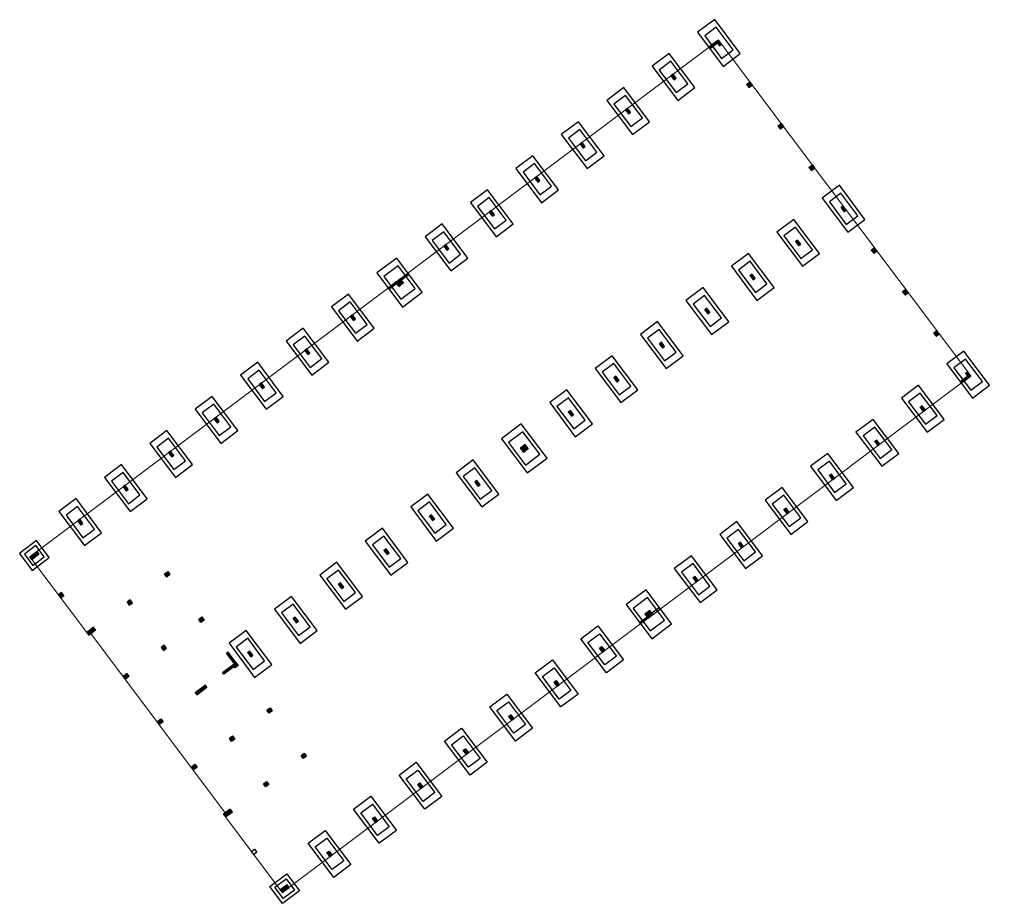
# Model space of a CAD drawing. Header units: metres. Extents: x 7509600 to 7509967, y 4729000 to 4729257.
# Drawn here: x 7509853.6 to 7509967.2, y 4728999.6 to 4729103.2 of the extents above; entities that cross this region are included whole.
import ezdxf

# ---------------------------------------------------------------- set-up
doc = ezdxf.new("R2010")
doc.units = ezdxf.units.M
doc.layers.get('0').update_dxf_attribs({"lineweight": 0})
for name, color, linetype, lineweight in [('Dimensionet', 150, 'Continuous', 15), ('Pllaka 0 kontrapllaka_Pen_No__2', 7, 'Continuous', 18), ('Shtyllat', 1, 'Continuous', 25)]:
    doc.layers.add(name, color=color, linetype=linetype, lineweight=lineweight)
pattern_1 = [(351.9038123, (7508453.007808, 4729696.604366), (0.0044715226, 0.0314335487), []), (81.9038123, (7508453.007808, 4729696.604366), (-0.0314335487, 0.0044715226), [])]
pattern_2 = [(351.90381234891, (0, 0), (0.0001760441967391, 0.0012375412885211), []), (81.90381234891, (0, 0), (-0.00123754128852111, 0.0001760441967391), [])]
pattern_3 = [(351.9038123, (7508453.007808, 4729696.604366), (0.0044715226, 0.0314335487), []), (81.9038123, (7508453.007808, 4729696.604366), (-0.0314335487, 0.0044715226), [])]

msp = doc.modelspace()

# ---------------------------------------------------------------- hatches: boundary and pattern name
h = msp.add_hatch()
h.set_pattern_fill('ANSI37', color=256, scale=0.01, angle=-53.0962)
h.set_pattern_definition([(351.9038123, (7508525.54021, 4729715.427665), (0.0044715226, 0.0314335487), []), (81.9038123, (7508525.54021, 4729715.427665), (-0.0314335487, 0.0044715226), [])])
h.paths.add_polyline_path([(7509871.02, 4729037.97), (7509870.86, 4729037.85), (7509870.59, 4729038.21), (7509870.95, 4729038.48), (7509871.22, 4729038.13)])
h.paths.add_polyline_path([(7509875.01, 4729032.66), (7509874.85, 4729032.54), (7509874.58, 4729032.9), (7509874.94, 4729033.17), (7509875.21, 4729032.81)])
h.paths.add_polyline_path([(7509877.83, 4729028.9), (7509878.74, 4729027.7), (7509878.94, 4729027.85), (7509878.03, 4729029.05)])
h.paths.add_polyline_path([(7509877.38, 4729026.68), (7509878.58, 4729027.58), (7509878.73, 4729027.38), (7509877.53, 4729026.48)])
h.paths.add_polyline_path([(7509879.01, 4729027.34), (7509878.85, 4729027.22), (7509878.58, 4729027.58), (7509878.94, 4729027.85), (7509879.21, 4729027.49)])
h.paths.add_polyline_path([(7509883, 4729022.02), (7509882.84, 4729021.9), (7509882.57, 4729022.26), (7509882.93, 4729022.53), (7509883.2, 4729022.17)])
h.paths.add_polyline_path([(7509886.99, 4729016.7), (7509886.83, 4729016.58), (7509886.56, 4729016.94), (7509886.92, 4729017.21), (7509887.19, 4729016.85)])
h.paths.add_polyline_path([(7509882.59, 4729013.4), (7509882.43, 4729013.28), (7509882.16, 4729013.64), (7509882.52, 4729013.91), (7509882.79, 4729013.55)])
h.paths.add_polyline_path([(7509878.6, 4729018.72), (7509878.44, 4729018.6), (7509878.17, 4729018.96), (7509878.53, 4729019.23), (7509878.8, 4729018.87)])
h.paths.add_polyline_path([(7509874.18, 4729024.28), (7509874.36, 4729024.04), (7509875.54, 4729024.93), (7509875.36, 4729025.17)])
h.paths.add_polyline_path([(7509870.34, 4729029.71), (7509870.18, 4729029.59), (7509870.45, 4729029.23), (7509870.81, 4729029.5), (7509870.54, 4729029.86)])
h.paths.add_polyline_path([(7509866.35, 4729035.03), (7509866.19, 4729034.91), (7509866.46, 4729034.55), (7509866.82, 4729034.82), (7509866.55, 4729035.18)])
h.paths.add_polyline_path([(7509861.47, 4729031.37), (7509861.71, 4729031.05), (7509862.51, 4729031.65), (7509862.27, 4729031.97)])
h.paths.add_polyline_path([(7509866.22, 4729026.05), (7509866.06, 4729025.93), (7509865.79, 4729026.29), (7509866.15, 4729026.56), (7509866.42, 4729026.2)])
h.paths.add_polyline_path([(7509870.21, 4729020.73), (7509870.05, 4729020.61), (7509869.78, 4729020.97), (7509870.14, 4729021.24), (7509870.41, 4729020.88)])
h.paths.add_polyline_path([(7509874.2, 4729015.42), (7509874.04, 4729015.3), (7509873.77, 4729015.66), (7509874.13, 4729015.93), (7509874.4, 4729015.57)])
h.paths.add_polyline_path([(7509877.48, 4729010.06), (7509877.72, 4729009.74), (7509878.52, 4729010.34), (7509878.28, 4729010.66)])
at = {"layer": 'Shtyllat'}
h = msp.add_hatch(dxfattribs=at)
h.set_pattern_fill('ANSI37', color=0, scale=0.01, angle=-53.0962)
h.set_pattern_definition(pattern_1)
h.paths.add_polyline_path([(7509934.43, 4729099.75), (7509935.31, 4729100.41), (7509935.19, 4729100.57), (7509934.31, 4729099.91)])
h.paths.add_polyline_path([(7509963.85, 4729060.57), (7509964.73, 4729061.23), (7509964.61, 4729061.39), (7509963.73, 4729060.73)])
h = msp.add_hatch(dxfattribs=at)
h.set_pattern_fill('ANSI37', color=0, scale=0.01, angle=-53.0962)
h.set_pattern_definition([(351.9038123, (7508527.774588, 4729752.748632), (0.0044715226, 0.0314335487), []), (81.9038123, (7508527.774588, 4729752.748632), (-0.0314335487, 0.0044715226), [])])
h.paths.add_polyline_path([(7509935.19, 4729100.57), (7509935.55, 4729100.09), (7509935.79, 4729100.27), (7509935.43, 4729100.75)])
h.paths.add_polyline_path([(7509964.73, 4729061.23), (7509964.37, 4729061.71), (7509964.61, 4729061.89), (7509964.97, 4729061.41)])
h = msp.add_hatch(dxfattribs=at)
h.set_pattern_fill('ANSI37', color=0, scale=0.01, angle=-53.0962)
h.set_pattern_definition([(351.9038123, (7508522.45695, 4729748.755484), (0.0044715226, 0.0314335487), []), (81.9038123, (7508522.45695, 4729748.755484), (-0.0314335487, 0.0044715226), [])])
h.paths.add_polyline_path([(7509929.87, 4729096.58), (7509930.23, 4729096.1), (7509930.47, 4729096.28), (7509930.11, 4729096.76)])
h.paths.add_polyline_path([(7509959.41, 4729057.24), (7509959.05, 4729057.72), (7509959.29, 4729057.9), (7509959.65, 4729057.42)])
h = msp.add_hatch(dxfattribs=at)
h.set_pattern_fill('ANSI37', color=0, scale=0.01, angle=-53.0962)
h.set_pattern_definition(pattern_2)
h.paths.add_polyline_path([(7509938.92, 4729095.69), (7509938.94, 4729095.7), (7509939.21, 4729095.34), (7509939.03, 4729095.21), (7509938.76, 4729095.57)])
h.paths.add_polyline_path([(7509939.12, 4729095.84), (7509939.39, 4729095.48), (7509939.21, 4729095.34), (7509938.94, 4729095.7)])
h = msp.add_hatch(dxfattribs=at)
h.set_pattern_fill('ANSI37', color=0, scale=0.01, angle=-53.0962)
h.set_pattern_definition([(351.9038123, (7508517.139313, 4729744.762336), (0.0044715226, 0.0314335487), []), (81.9038123, (7508517.139313, 4729744.762336), (-0.0314335487, 0.0044715226), [])])
h.paths.add_polyline_path([(7509924.55, 4729092.59), (7509924.91, 4729092.11), (7509925.15, 4729092.29), (7509924.79, 4729092.77)])
h.paths.add_polyline_path([(7509954.1, 4729053.24), (7509953.73, 4729053.72), (7509953.97, 4729053.9), (7509954.33, 4729053.42)])
h = msp.add_hatch(dxfattribs=at)
h.set_pattern_fill('ANSI37', color=0, scale=0.01, angle=-53.0962)
h.set_pattern_definition(pattern_2)
h.paths.add_polyline_path([(7509942.57, 4729090.83), (7509942.59, 4729090.84), (7509942.86, 4729090.48), (7509942.68, 4729090.35), (7509942.41, 4729090.71)])
h.paths.add_polyline_path([(7509942.77, 4729090.98), (7509943.04, 4729090.62), (7509942.86, 4729090.48), (7509942.59, 4729090.84)])
h = msp.add_hatch(dxfattribs=at)
h.set_pattern_fill('ANSI37', color=0, scale=0.01, angle=-53.0962)
h.set_pattern_definition([(351.9038123, (7508511.821676, 4729740.769187), (0.0044715226, 0.0314335487), []), (81.9038123, (7508511.821676, 4729740.769187), (-0.0314335487, 0.0044715226), [])])
h.paths.add_polyline_path([(7509919.23, 4729088.59), (7509919.59, 4729088.11), (7509919.83, 4729088.29), (7509919.47, 4729088.77)])
h.paths.add_polyline_path([(7509948.78, 4729049.25), (7509948.42, 4729049.73), (7509948.66, 4729049.91), (7509949.02, 4729049.43)])
h = msp.add_hatch(dxfattribs=at)
h.set_pattern_fill('ANSI37', color=0, scale=0.01, angle=-53.0962)
h.set_pattern_definition(pattern_2)
h.paths.add_polyline_path([(7509946.22, 4729085.97), (7509946.24, 4729085.98), (7509946.51, 4729085.62), (7509946.33, 4729085.49), (7509946.06, 4729085.85)])
h.paths.add_polyline_path([(7509946.42, 4729086.12), (7509946.69, 4729085.76), (7509946.51, 4729085.62), (7509946.24, 4729085.98)])
h = msp.add_hatch(dxfattribs=at)
h.set_pattern_fill('ANSI37', color=0, scale=0.01, angle=-53.0962)
h.set_pattern_definition([(351.9038123, (7508506.50404, 4729736.77604), (0.0044715226, 0.0314335487), []), (81.9038123, (7508506.50404, 4729736.77604), (-0.0314335487, 0.0044715226), [])])
h.paths.add_polyline_path([(7509913.92, 4729084.6), (7509914.28, 4729084.12), (7509914.52, 4729084.3), (7509914.16, 4729084.78)])
h.paths.add_polyline_path([(7509943.46, 4729045.26), (7509943.1, 4729045.74), (7509943.34, 4729045.92), (7509943.7, 4729045.44)])
h = msp.add_hatch(dxfattribs=at)
h.set_pattern_fill('ANSI37', color=0, scale=0.01, angle=-53.0962)
h.set_pattern_definition([(351.9038123, (7508501.1864, 4729732.78289), (0.0044715226, 0.0314335487), []), (81.9038123, (7508501.1864, 4729732.78289), (-0.0314335487, 0.0044715226), [])])
h.paths.add_polyline_path([(7509908.6, 4729080.61), (7509908.96, 4729080.13), (7509909.2, 4729080.31), (7509908.84, 4729080.79)])
h.paths.add_polyline_path([(7509938.14, 4729041.26), (7509937.78, 4729041.74), (7509938.02, 4729041.92), (7509938.38, 4729041.44)])
h = msp.add_hatch(dxfattribs=at)
h.set_pattern_fill('ANSI37', color=0, scale=0.01, angle=-53.0962)
h.set_pattern_definition(pattern_1)
h.paths.add_polyline_path([(7509949.78, 4729081.14), (7509950.14, 4729080.66), (7509950.38, 4729080.84), (7509950.02, 4729081.32)])
h = msp.add_hatch(dxfattribs=at)
h.set_pattern_fill('ANSI37', color=0, scale=0.01, angle=-53.0962)
h.set_pattern_definition([(351.9038123, (7508447.690188, 4729692.61123), (0.0044715226, 0.0314335487), []), (81.9038123, (7508447.690188, 4729692.61123), (-0.0314335487, 0.0044715226), [])])
h.paths.add_polyline_path([(7509944.46, 4729077.15), (7509944.82, 4729076.67), (7509945.06, 4729076.85), (7509944.7, 4729077.33)])
h = msp.add_hatch(dxfattribs=at)
h.set_pattern_fill('ANSI37', color=0, scale=0.01, angle=-53.0962)
h.set_pattern_definition([(351.9038123, (7508495.868764, 4729728.789743), (0.0044715226, 0.0314335487), []), (81.9038123, (7508495.868764, 4729728.789743), (-0.0314335487, 0.0044715226), [])])
h.paths.add_polyline_path([(7509903.28, 4729076.61), (7509903.64, 4729076.13), (7509903.88, 4729076.31), (7509903.52, 4729076.79)])
h.paths.add_polyline_path([(7509932.82, 4729037.27), (7509932.46, 4729037.75), (7509932.7, 4729037.93), (7509933.06, 4729037.45)])
h = msp.add_hatch(dxfattribs=at)
h.set_pattern_fill('ANSI37', color=0, scale=0.01, angle=-53.0962)
h.set_pattern_definition(pattern_2)
h.paths.add_polyline_path([(7509953.78, 4729075.89), (7509953.8, 4729075.91), (7509953.53, 4729076.27), (7509953.35, 4729076.13), (7509953.62, 4729075.77)])
h.paths.add_polyline_path([(7509953.98, 4729076.04), (7509953.71, 4729076.4), (7509953.53, 4729076.27), (7509953.8, 4729075.91)])
h = msp.add_hatch(dxfattribs=at)
h.set_pattern_fill('ANSI37', color=0, scale=0.01, angle=-53.0962)
h.set_pattern_definition(pattern_1)
h.paths.add_polyline_path([(7509896.88, 4729071.56), (7509896.76, 4729071.72), (7509897.64, 4729072.38), (7509897.76, 4729072.22)])
h.paths.add_polyline_path([(7509898.32, 4729072.64), (7509898.2, 4729072.8), (7509899.08, 4729073.46), (7509899.2, 4729073.3)])
h = msp.add_hatch(dxfattribs=at)
h.set_pattern_fill('ANSI37', color=0, scale=0.01, angle=-53.0962)
h.set_pattern_definition([(351.9038123, (7508490.23127, 4729724.556405), (0.0044715226, 0.0314335487), []), (81.9038123, (7508490.23127, 4729724.556405), (-0.0314335487, 0.0044715226), [])])
h.paths.add_polyline_path([(7509897.64, 4729072.38), (7509898, 4729071.9), (7509898.24, 4729072.08), (7509897.88, 4729072.56)])
h.paths.add_polyline_path([(7509927.19, 4729033.04), (7509926.83, 4729033.52), (7509927.07, 4729033.7), (7509927.43, 4729033.22)])
h = msp.add_hatch(dxfattribs=at)
h.set_pattern_fill('ANSI37', color=0, scale=0.01, angle=-53.0962)
h.set_pattern_definition([(351.9038123, (7508490.551127, 4729724.796594), (0.0044715226, 0.0314335487), []), (81.9038123, (7508490.551127, 4729724.796594), (-0.0314335487, 0.0044715226), [])])
h.paths.add_polyline_path([(7509897.96, 4729072.62), (7509898.32, 4729072.14), (7509898.56, 4729072.32), (7509898.2, 4729072.8)])
h.paths.add_polyline_path([(7509927.51, 4729033.28), (7509927.15, 4729033.76), (7509927.39, 4729033.94), (7509927.75, 4729033.46)])
h = msp.add_hatch(dxfattribs=at)
h.set_pattern_fill('ANSI37', color=0, scale=0.01, angle=-53.0962)
h.set_pattern_definition([(351.9038123, (7508442.37255, 4729688.618083), (0.0044715226, 0.0314335487), []), (81.9038123, (7508442.37255, 4729688.618083), (-0.0314335487, 0.0044715226), [])])
h.paths.add_polyline_path([(7509939.14, 4729073.16), (7509939.5, 4729072.68), (7509939.74, 4729072.86), (7509939.38, 4729073.34)])
h = msp.add_hatch(dxfattribs=at)
h.set_pattern_fill('ANSI37', color=0, scale=0.01, angle=-53.0962)
h.set_pattern_definition(pattern_2)
h.paths.add_polyline_path([(7509957.43, 4729071.04), (7509957.45, 4729071.05), (7509957.18, 4729071.41), (7509957, 4729071.28), (7509957.27, 4729070.92)])
h.paths.add_polyline_path([(7509957.63, 4729071.19), (7509957.36, 4729071.55), (7509957.18, 4729071.41), (7509957.45, 4729071.05)])
h = msp.add_hatch(dxfattribs=at)
h.set_pattern_fill('ANSI37', color=0, scale=0.01, angle=-53.0962)
h.set_pattern_definition([(351.9038123, (7508437.054913, 4729684.624934), (0.0044715226, 0.0314335487), []), (81.9038123, (7508437.054913, 4729684.624934), (-0.0314335487, 0.0044715226), [])])
h.paths.add_polyline_path([(7509933.83, 4729069.16), (7509934.19, 4729068.68), (7509934.43, 4729068.86), (7509934.07, 4729069.34)])
h = msp.add_hatch(dxfattribs=at)
h.set_pattern_fill('ANSI37', color=0, scale=0.01, angle=-53.0962)
h.set_pattern_definition([(351.9038123, (7508484.913632, 4729720.563256), (0.0044715226, 0.0314335487), []), (81.9038123, (7508484.913632, 4729720.563256), (-0.0314335487, 0.0044715226), [])])
h.paths.add_polyline_path([(7509892.33, 4729068.39), (7509892.69, 4729067.91), (7509892.93, 4729068.09), (7509892.57, 4729068.57)])
h.paths.add_polyline_path([(7509921.87, 4729029.05), (7509921.51, 4729029.52), (7509921.75, 4729029.71), (7509922.11, 4729029.23)])
h = msp.add_hatch(dxfattribs=at)
h.set_pattern_fill('ANSI37', color=0, scale=0.01, angle=-53.0962)
h.set_pattern_definition([(351.90381234891, (0, 0), (0.0001760441967391, 0.00123754128852111), []), (81.90381234891, (0, 0), (-0.00123754128852111, 0.0001760441967391), [])])
h.paths.add_polyline_path([(7509960.65, 4729066.42), (7509960.92, 4729066.06), (7509961.28, 4729066.33), (7509961.01, 4729066.69)])
h = msp.add_hatch(dxfattribs=at)
h.set_pattern_fill('ANSI37', color=0, scale=0.01, angle=-53.0962)
h.set_pattern_definition([(351.9038123, (7508479.595994, 4729716.570108), (0.0044715226, 0.0314335487), []), (81.9038123, (7508479.595994, 4729716.570108), (-0.0314335487, 0.0044715226), [])])
h.paths.add_polyline_path([(7509887.01, 4729064.39), (7509887.37, 4729063.91), (7509887.61, 4729064.09), (7509887.25, 4729064.57)])
h.paths.add_polyline_path([(7509916.55, 4729025.05), (7509916.19, 4729025.53), (7509916.43, 4729025.71), (7509916.79, 4729025.23)])
h = msp.add_hatch(dxfattribs=at)
h.set_pattern_fill('ANSI37', color=0, scale=0.01, angle=-53.0962)
h.set_pattern_definition([(351.9038123, (7508431.737276, 4729680.631786), (0.0044715226, 0.0314335487), []), (81.9038123, (7508431.737276, 4729680.631786), (-0.0314335487, 0.0044715226), [])])
h.paths.add_polyline_path([(7509928.51, 4729065.17), (7509928.87, 4729064.69), (7509929.11, 4729064.87), (7509928.75, 4729065.35)])
h = msp.add_hatch(dxfattribs=at)
h.set_pattern_fill('ANSI37', color=0, scale=0.01, angle=-53.0962)
h.set_pattern_definition([(351.9038123, (7508426.41964, 4729676.638638), (0.0044715226, 0.0314335487), []), (81.9038123, (7508426.41964, 4729676.638638), (-0.0314335487, 0.0044715226), [])])
h.paths.add_polyline_path([(7509923.19, 4729061.18), (7509923.55, 4729060.7), (7509923.79, 4729060.88), (7509923.43, 4729061.36)])
h = msp.add_hatch(dxfattribs=at)
h.set_pattern_fill('ANSI37', color=0, scale=0.01, angle=-53.0962)
h.set_pattern_definition([(351.9038123, (7508474.278357, 4729712.57696), (0.0044715226, 0.0314335487), []), (81.9038123, (7508474.278357, 4729712.57696), (-0.0314335487, 0.0044715226), [])])
h.paths.add_polyline_path([(7509881.69, 4729060.4), (7509882.05, 4729059.92), (7509882.29, 4729060.1), (7509881.93, 4729060.58)])
h.paths.add_polyline_path([(7509911.23, 4729021.06), (7509910.87, 4729021.54), (7509911.11, 4729021.72), (7509911.47, 4729021.24)])
h = msp.add_hatch(dxfattribs=at)
h.set_pattern_fill('ANSI37', color=0, scale=0.01, angle=-53.0962)
h.set_pattern_definition([(351.9038123, (7508421.102, 4729672.64549), (0.0044715226, 0.0314335487), []), (81.9038123, (7508421.102, 4729672.64549), (-0.0314335487, 0.0044715226), [])])
h.paths.add_polyline_path([(7509917.87, 4729057.18), (7509918.23, 4729056.7), (7509918.47, 4729056.88), (7509918.11, 4729057.36)])
h = msp.add_hatch(dxfattribs=at)
h.set_pattern_fill('ANSI37', color=0, scale=0.01, angle=-53.0962)
h.set_pattern_definition([(351.9038123, (7508468.96072, 4729708.58381), (0.0044715226, 0.0314335487), []), (81.9038123, (7508468.96072, 4729708.58381), (-0.0314335487, 0.0044715226), [])])
h.paths.add_polyline_path([(7509876.37, 4729056.41), (7509876.73, 4729055.93), (7509876.97, 4729056.11), (7509876.61, 4729056.59)])
h.paths.add_polyline_path([(7509905.92, 4729017.07), (7509905.56, 4729017.55), (7509905.8, 4729017.73), (7509906.16, 4729017.25)])
h = msp.add_hatch(dxfattribs=at)
h.set_pattern_fill('ANSI37', color=0, scale=0.01, angle=-53.0962)
h.set_pattern_definition([(351.9038123, (7508415.784364, 4729668.65234), (0.0044715226, 0.0314335487), []), (81.9038123, (7508415.784364, 4729668.65234), (-0.0314335487, 0.0044715226), [])])
h.paths.add_polyline_path([(7509912.56, 4729053.19), (7509912.92, 4729052.71), (7509913.16, 4729052.89), (7509912.79, 4729053.37)])
h = msp.add_hatch(dxfattribs=at)
h.set_pattern_fill('ANSI37', color=0, scale=0.01, angle=-53.0962)
h.set_pattern_definition([(351.9038123, (7508463.643082, 4729704.590663), (0.0044715226, 0.0314335487), []), (81.9038123, (7508463.643082, 4729704.590663), (-0.0314335487, 0.0044715226), [])])
h.paths.add_polyline_path([(7509871.06, 4729052.42), (7509871.42, 4729051.94), (7509871.66, 4729052.12), (7509871.3, 4729052.6)])
h.paths.add_polyline_path([(7509900.6, 4729013.07), (7509900.24, 4729013.55), (7509900.48, 4729013.73), (7509900.84, 4729013.25)])
h = msp.add_hatch(dxfattribs=at)
h.set_pattern_fill('ANSI37', color=0, scale=0.01, angle=-53.0962)
h.set_pattern_definition([(351.9038123, (7508415.464506, 4729668.412152), (0.0044715226, 0.0314335487), []), (81.9038123, (7508415.464506, 4729668.412152), (-0.0314335487, 0.0044715226), [])])
h.paths.add_polyline_path([(7509912.24, 4729052.95), (7509912.6, 4729052.47), (7509912.84, 4729052.65), (7509912.48, 4729053.13)])
h = msp.add_hatch(dxfattribs=at)
h.set_pattern_fill('ANSI37', color=0, scale=0.01, angle=-53.0962)
h.set_pattern_definition([(351.9038123, (7508410.14687, 4729664.419003), (0.0044715226, 0.0314335487), []), (81.9038123, (7508410.14687, 4729664.419003), (-0.0314335487, 0.0044715226), [])])
h.paths.add_polyline_path([(7509906.92, 4729048.96), (7509907.28, 4729048.48), (7509907.52, 4729048.66), (7509907.16, 4729049.14)])
h = msp.add_hatch(dxfattribs=at)
h.set_pattern_fill('ANSI37', color=0, scale=0.01, angle=-53.0962)
h.set_pattern_definition([(351.9038123, (7508458.325445, 4729700.597515), (0.0044715226, 0.0314335487), []), (81.9038123, (7508458.325445, 4729700.597515), (-0.0314335487, 0.0044715226), [])])
h.paths.add_polyline_path([(7509865.74, 4729048.42), (7509866.1, 4729047.94), (7509866.34, 4729048.12), (7509865.98, 4729048.6)])
h.paths.add_polyline_path([(7509895.28, 4729009.08), (7509894.92, 4729009.56), (7509895.16, 4729009.74), (7509895.52, 4729009.26)])
h = msp.add_hatch(dxfattribs=at)
h.set_pattern_fill('ANSI37', color=0, scale=0.01, angle=-53.0962)
h.set_pattern_definition(pattern_3)
h.paths.add_polyline_path([(7509860.42, 4729044.43), (7509860.78, 4729043.95), (7509861.02, 4729044.13), (7509860.66, 4729044.61)])
h = msp.add_hatch(dxfattribs=at)
h.set_pattern_fill('ANSI37', color=0, scale=0.01, angle=-53.0962)
h.set_pattern_definition([(351.9038123, (7508453.007808, 4729696.604366), (0.0044715226, 0.0314335487), []), (81.9038123, (7508453.007808, 4729696.604366), (-0.0314335487, 0.0044715226), [])])
h.paths.add_polyline_path([(7509860.42, 4729044.43), (7509860.78, 4729043.95), (7509861.02, 4729044.13), (7509860.66, 4729044.61)])
h.paths.add_polyline_path([(7509889.96, 4729005.09), (7509889.6, 4729005.57), (7509889.84, 4729005.75), (7509890.2, 4729005.27)])
h = msp.add_hatch(dxfattribs=at)
h.set_pattern_fill('ANSI37', color=0, scale=0.01, angle=-53.0962)
h.set_pattern_definition([(351.9038123, (7508404.82923, 4729660.425855), (0.0044715226, 0.0314335487), []), (81.9038123, (7508404.82923, 4729660.425855), (-0.0314335487, 0.0044715226), [])])
h.paths.add_polyline_path([(7509901.6, 4729044.96), (7509901.96, 4729044.48), (7509902.2, 4729044.66), (7509901.84, 4729045.14)])
h = msp.add_hatch(dxfattribs=at)
h.set_pattern_fill('ANSI37', color=0, scale=0.01, angle=-53.0962)
h.set_pattern_definition(pattern_3)
h.paths.add_polyline_path([(7509855.62, 4729040.83), (7509855.86, 4729040.51), (7509855.06, 4729039.91), (7509854.82, 4729040.23)])
h = msp.add_hatch(dxfattribs=at)
h.set_pattern_fill('ANSI37', color=0, scale=0.01, angle=-53.0962)
h.set_pattern_definition([(351.9038123, (7508399.511594, 4729656.432707), (0.0044715226, 0.0314335487), []), (81.9038123, (7508399.511594, 4729656.432707), (-0.0314335487, 0.0044715226), [])])
h.paths.add_polyline_path([(7509896.28, 4729040.97), (7509896.64, 4729040.49), (7509896.88, 4729040.67), (7509896.52, 4729041.15)])
h = msp.add_hatch(dxfattribs=at)
h.set_pattern_fill('ANSI37', color=0, scale=0.01, angle=-53.0962)
h.set_pattern_definition([(351.9038123, (7508394.193957, 4729652.439558), (0.0044715226, 0.0314335487), []), (81.9038123, (7508394.193957, 4729652.439558), (-0.0314335487, 0.0044715226), [])])
h.paths.add_polyline_path([(7509890.96, 4729036.98), (7509891.32, 4729036.5), (7509891.56, 4729036.68), (7509891.2, 4729037.16)])
h = msp.add_hatch(dxfattribs=at)
h.set_pattern_fill('ANSI37', color=0, scale=0.01, angle=-53.0962)
h.set_pattern_definition([(351.903812348556, (0, 0), (0.00017604419674674, 0.00123754128852002), []), (81.903812348556, (0, 0), (-0.00123754128852002, 0.00017604419674674), [])])
h.paths.add_polyline_path([(7509858.17, 4729035.77), (7509858.44, 4729035.41), (7509858.8, 4729035.68), (7509858.53, 4729036.04)])
h = msp.add_hatch(dxfattribs=at)
h.set_pattern_fill('ANSI37', color=0, scale=0.01, angle=-53.0962)
h.set_pattern_definition([(351.9038123, (7508388.87632, 4729648.44641), (0.0044715226, 0.0314335487), []), (81.9038123, (7508388.87632, 4729648.44641), (-0.0314335487, 0.0044715226), [])])
h.paths.add_polyline_path([(7509885.65, 4729032.98), (7509886.01, 4729032.5), (7509886.25, 4729032.68), (7509885.89, 4729033.16)])
h = msp.add_hatch(dxfattribs=at)
h.set_pattern_fill('ANSI37', color=0, scale=0.01, angle=-53.0962)
h.set_pattern_definition([(351.9038123, (7508383.558682, 4729644.453262), (0.0044715226, 0.0314335487), []), (81.9038123, (7508383.558682, 4729644.453262), (-0.0314335487, 0.0044715226), [])])
h.paths.add_polyline_path([(7509880.33, 4729028.99), (7509880.69, 4729028.51), (7509880.93, 4729028.69), (7509880.57, 4729029.17)])
h = msp.add_hatch(dxfattribs=at)
h.set_pattern_fill('ANSI37', color=0, scale=0.01, angle=-53.0962)
h.set_pattern_definition([(351.9038123, (7508482.31091, 4729657.581705), (0.0044715226, 0.0314335487), []), (81.9038123, (7508482.31091, 4729657.581705), (-0.0314335487, 0.0044715226), [])])
h.paths.add_polyline_path([(7509884.93, 4729001.8), (7509885.17, 4729001.48), (7509884.37, 4729000.88), (7509884.13, 4729001.2)])

# ---------------------------------------------------------------- linework, layer by layer
at = {"layer": 'Dimensionet', "color": 1}
msp.add_lwpolyline([(7509884.37, 4729000.88), (7509927.43, 4729033.22), (7509927.51, 4729033.28), (7509964.97, 4729061.41), (7509935.43, 4729100.75), (7509897.96, 4729072.62), (7509897.88, 4729072.56), (7509854.82, 4729040.23), (7509861.71, 4729031.05), (7509861.94, 4729031.22), (7509877.7, 4729010.23), (7509877.48, 4729010.06), (7509884.37, 4729000.88)], dxfattribs=at)
at = {"layer": 'Pllaka 0 kontrapllaka_Pen_No__2', "lineweight": 25}
for points in [[(7509935.99, 4729097.67), (7509937.99, 4729099.17), (7509934.99, 4729103.17), (7509932.99, 4729101.67)], [(7509935.8, 4729098.59), (7509937.16, 4729099.61), (7509935.18, 4729102.25), (7509933.82, 4729101.23)], [(7509930.67, 4729093.68), (7509932.67, 4729095.18), (7509929.67, 4729099.18), (7509927.67, 4729097.68)], [(7509930.48, 4729094.6), (7509931.84, 4729095.62), (7509929.86, 4729098.26), (7509928.5, 4729097.24)], [(7509925.35, 4729089.69), (7509927.35, 4729091.19), (7509924.35, 4729095.19), (7509922.35, 4729093.69)], [(7509925.16, 4729090.61), (7509926.52, 4729091.63), (7509924.54, 4729094.27), (7509923.18, 4729093.25)], [(7509920.04, 4729085.69), (7509922.03, 4729087.2), (7509919.03, 4729091.19), (7509917.03, 4729089.69)], [(7509919.85, 4729086.61), (7509921.2, 4729087.63), (7509919.22, 4729090.27), (7509917.86, 4729089.25)], [(7509914.72, 4729081.7), (7509916.72, 4729083.2), (7509913.71, 4729087.2), (7509911.72, 4729085.7)], [(7509914.53, 4729082.62), (7509915.89, 4729083.64), (7509913.91, 4729086.28), (7509912.55, 4729085.26)], [(7509909.4, 4729077.71), (7509911.4, 4729079.21), (7509908.4, 4729083.21), (7509906.4, 4729081.71)], [(7509950.58, 4729078.24), (7509952.58, 4729079.74), (7509949.58, 4729083.74), (7509947.58, 4729082.24)], [(7509950.39, 4729079.16), (7509951.75, 4729080.18), (7509949.77, 4729082.82), (7509948.41, 4729081.8)], [(7509909.21, 4729078.63), (7509910.57, 4729079.65), (7509908.59, 4729082.29), (7509907.23, 4729081.27)], [(7509945.26, 4729074.25), (7509947.26, 4729075.75), (7509944.26, 4729079.75), (7509942.26, 4729078.25)], [(7509904.08, 4729073.71), (7509906.08, 4729075.22), (7509903.08, 4729079.21), (7509901.08, 4729077.71)], [(7509903.89, 4729074.63), (7509905.25, 4729075.66), (7509903.27, 4729078.29), (7509901.91, 4729077.27)], [(7509945.07, 4729075.17), (7509946.43, 4729076.19), (7509944.45, 4729078.83), (7509943.09, 4729077.81)], [(7509898.45, 4729069.48), (7509900.76, 4729071.22), (7509897.76, 4729075.22), (7509895.44, 4729073.48)], [(7509939.94, 4729070.26), (7509941.94, 4729071.76), (7509938.94, 4729075.76), (7509936.94, 4729074.25)], [(7509939.75, 4729071.18), (7509941.11, 4729072.2), (7509939.13, 4729074.84), (7509937.77, 4729073.81)], [(7509898.25, 4729070.4), (7509899.93, 4729071.66), (7509897.95, 4729074.3), (7509896.27, 4729073.04)], [(7509934.63, 4729066.26), (7509936.63, 4729067.76), (7509933.62, 4729071.76), (7509931.62, 4729070.26)], [(7509893.13, 4729065.49), (7509895.13, 4729066.99), (7509892.12, 4729070.99), (7509890.13, 4729069.49)], [(7509934.44, 4729067.18), (7509935.8, 4729068.2), (7509933.81, 4729070.84), (7509932.46, 4729069.82)], [(7509892.94, 4729066.41), (7509894.3, 4729067.43), (7509892.32, 4729070.07), (7509890.96, 4729069.05)], [(7509887.81, 4729061.49), (7509889.81, 4729063), (7509886.81, 4729066.99), (7509884.81, 4729065.49)], [(7509929.31, 4729062.27), (7509931.31, 4729063.77), (7509928.31, 4729067.77), (7509926.31, 4729066.27)], [(7509929.12, 4729063.19), (7509930.48, 4729064.21), (7509928.5, 4729066.85), (7509927.14, 4729065.83)], [(7509887.62, 4729062.41), (7509888.98, 4729063.44), (7509887, 4729066.07), (7509885.64, 4729065.05)], [(7509923.99, 4729058.28), (7509925.99, 4729059.78), (7509922.99, 4729063.78), (7509920.99, 4729062.27)], [(7509965.17, 4729058.81), (7509967.17, 4729060.31), (7509964.17, 4729064.31), (7509962.17, 4729062.81)], [(7509882.49, 4729057.5), (7509884.49, 4729059), (7509881.49, 4729063), (7509879.49, 4729061.5)], [(7509923.8, 4729059.2), (7509925.16, 4729060.22), (7509923.18, 4729062.86), (7509921.82, 4729061.84)], [(7509964.98, 4729059.73), (7509966.34, 4729060.75), (7509964.36, 4729063.39), (7509963, 4729062.37)], [(7509882.3, 4729058.42), (7509883.66, 4729059.44), (7509881.68, 4729062.08), (7509880.32, 4729061.06)], [(7509959.85, 4729054.82), (7509961.85, 4729056.32), (7509958.85, 4729060.32), (7509956.85, 4729058.82)], [(7509877.17, 4729053.51), (7509879.17, 4729055.01), (7509876.17, 4729059.01), (7509874.17, 4729057.51)], [(7509918.67, 4729054.28), (7509920.67, 4729055.78), (7509917.67, 4729059.78), (7509915.67, 4729058.28)], [(7509959.66, 4729055.74), (7509961.02, 4729056.76), (7509959.04, 4729059.4), (7509957.68, 4729058.38)], [(7509876.98, 4729054.43), (7509878.34, 4729055.45), (7509876.36, 4729058.09), (7509875, 4729057.07)], [(7509918.48, 4729055.2), (7509919.84, 4729056.22), (7509917.86, 4729058.86), (7509916.5, 4729057.84)], [(7509913.04, 4729050.05), (7509915.36, 4729051.79), (7509912.35, 4729055.79), (7509910.03, 4729054.05)], [(7509954.54, 4729050.82), (7509956.54, 4729052.33), (7509953.53, 4729056.32), (7509951.53, 4729054.82)], [(7509871.86, 4729049.52), (7509873.86, 4729051.02), (7509870.85, 4729055.01), (7509868.85, 4729053.51)], [(7509912.85, 4729050.97), (7509914.53, 4729052.23), (7509912.54, 4729054.87), (7509910.86, 4729053.61)], [(7509954.35, 4729051.74), (7509955.71, 4729052.77), (7509953.72, 4729055.4), (7509952.36, 4729054.38)], [(7509871.67, 4729050.44), (7509873.03, 4729051.46), (7509871.04, 4729054.1), (7509869.69, 4729053.07)], [(7509949.22, 4729046.83), (7509951.22, 4729048.33), (7509948.22, 4729052.33), (7509946.22, 4729050.83)], [(7509866.54, 4729045.52), (7509868.54, 4729047.02), (7509865.54, 4729051.02), (7509863.54, 4729049.52)], [(7509907.72, 4729046.06), (7509909.72, 4729047.56), (7509906.72, 4729051.56), (7509904.72, 4729050.05)], [(7509949.03, 4729047.75), (7509950.39, 4729048.77), (7509948.41, 4729051.41), (7509947.05, 4729050.39)], [(7509866.35, 4729046.44), (7509867.71, 4729047.46), (7509865.73, 4729050.1), (7509864.37, 4729049.08)], [(7509907.53, 4729046.98), (7509908.89, 4729048), (7509906.91, 4729050.64), (7509905.55, 4729049.62)], [(7509902.4, 4729042.06), (7509904.4, 4729043.56), (7509901.4, 4729047.56), (7509899.4, 4729046.06)], [(7509943.9, 4729042.84), (7509945.9, 4729044.34), (7509942.9, 4729048.34), (7509940.9, 4729046.84)], [(7509861.22, 4729041.53), (7509863.22, 4729043.03), (7509860.22, 4729047.03), (7509858.22, 4729045.53)], [(7509902.21, 4729042.98), (7509903.57, 4729044), (7509901.59, 4729046.64), (7509900.23, 4729045.62)], [(7509943.71, 4729043.76), (7509945.07, 4729044.78), (7509943.09, 4729047.42), (7509941.73, 4729046.4)], [(7509861.03, 4729042.45), (7509862.39, 4729043.47), (7509860.41, 4729046.11), (7509859.05, 4729045.09)], [(7509938.58, 4729038.84), (7509940.58, 4729040.35), (7509937.58, 4729044.34), (7509935.58, 4729042.84)], [(7509897.08, 4729038.07), (7509899.08, 4729039.57), (7509896.08, 4729043.57), (7509894.08, 4729042.07)], [(7509938.39, 4729039.76), (7509939.75, 4729040.79), (7509937.77, 4729043.42), (7509936.41, 4729042.4)], [(7509853.59, 4729040.61), (7509855.09, 4729038.62), (7509857.09, 4729040.12), (7509855.59, 4729042.12)], [(7509896.89, 4729038.99), (7509898.25, 4729040.01), (7509896.27, 4729042.65), (7509894.91, 4729041.63)], [(7509854.18, 4729040.53), (7509855.18, 4729039.2), (7509856.5, 4729040.2), (7509855.51, 4729041.53)], [(7509933.27, 4729034.85), (7509935.27, 4729036.35), (7509932.26, 4729040.35), (7509930.26, 4729038.85)], [(7509891.77, 4729034.08), (7509893.77, 4729035.58), (7509890.76, 4729039.58), (7509888.76, 4729038.08)], [(7509891.58, 4729035), (7509892.94, 4729036.02), (7509890.95, 4729038.66), (7509889.59, 4729037.64)], [(7509933.08, 4729035.77), (7509934.43, 4729036.79), (7509932.45, 4729039.43), (7509931.09, 4729038.41)], [(7509927.63, 4729030.62), (7509929.95, 4729032.36), (7509926.95, 4729036.36), (7509924.63, 4729034.62)], [(7509886.45, 4729030.08), (7509888.45, 4729031.59), (7509885.45, 4729035.58), (7509883.45, 4729034.08)], [(7509927.44, 4729031.54), (7509929.12, 4729032.8), (7509927.14, 4729035.44), (7509925.46, 4729034.18)], [(7509886.26, 4729031), (7509887.62, 4729032.02), (7509885.64, 4729034.66), (7509884.28, 4729033.64)], [(7509919.31, 4729030.62), (7509921.31, 4729032.12), (7509924.31, 4729028.13), (7509922.31, 4729026.63)], [(7509881.13, 4729026.09), (7509883.13, 4729027.59), (7509880.13, 4729031.59), (7509878.13, 4729030.09)], [(7509880.94, 4729027.01), (7509882.3, 4729028.03), (7509880.32, 4729030.67), (7509878.96, 4729029.65)], [(7509920.14, 4729030.18), (7509921.5, 4729031.2), (7509923.48, 4729028.57), (7509922.12, 4729027.55)], [(7509913.99, 4729026.63), (7509915.99, 4729028.13), (7509918.99, 4729024.13), (7509916.99, 4729022.63)], [(7509914.82, 4729026.19), (7509916.18, 4729027.21), (7509918.16, 4729024.57), (7509916.8, 4729023.55)], [(7509908.67, 4729022.64), (7509910.67, 4729024.14), (7509913.67, 4729020.14), (7509911.68, 4729018.64)], [(7509909.5, 4729022.2), (7509910.86, 4729023.22), (7509912.84, 4729020.58), (7509911.48, 4729019.56)], [(7509903.36, 4729018.64), (7509905.35, 4729020.15), (7509908.36, 4729016.15), (7509906.36, 4729014.65)], [(7509904.19, 4729018.2), (7509905.55, 4729019.23), (7509907.53, 4729016.59), (7509906.17, 4729015.57)], [(7509898.04, 4729014.65), (7509900.04, 4729016.15), (7509903.04, 4729012.15), (7509901.04, 4729010.65)], [(7509898.87, 4729014.21), (7509900.23, 4729015.23), (7509902.21, 4729012.59), (7509900.85, 4729011.57)], [(7509892.72, 4729010.66), (7509894.72, 4729012.16), (7509897.72, 4729008.16), (7509895.72, 4729006.66)], [(7509893.55, 4729010.22), (7509894.91, 4729011.24), (7509896.89, 4729008.6), (7509895.53, 4729007.58)], [(7509887.4, 4729006.66), (7509889.4, 4729008.17), (7509892.4, 4729004.17), (7509890.4, 4729002.67)], [(7509888.23, 4729006.23), (7509889.59, 4729007.25), (7509891.57, 4729004.61), (7509890.21, 4729003.59)], [(7509884.4, 4728999.59), (7509882.9, 4729001.59), (7509884.89, 4729003.09), (7509886.4, 4729001.09)], [(7509884.48, 4729000.18), (7509883.48, 4729001.51), (7509884.81, 4729002.51), (7509885.81, 4729001.18)]]:
    msp.add_lwpolyline(points, close=True, dxfattribs=at)
at = {"layer": 'Shtyllat', "lineweight": -2}
for points in [[(7509934.43, 4729099.75), (7509935.31, 4729100.41), (7509935.19, 4729100.57), (7509934.31, 4729099.91), (7509934.43, 4729099.75)], [(7509927.75, 4729033.46), (7509928.63, 4729034.12), (7509928.51, 4729034.28), (7509927.63, 4729033.62)], [(7509927.19, 4729033.04), (7509926.31, 4729032.38), (7509926.19, 4729032.54), (7509927.07, 4729033.2)]]:
    msp.add_lwpolyline(points, dxfattribs=at)
for points in [[(7509935.19, 4729100.57), (7509935.55, 4729100.09), (7509935.79, 4729100.27), (7509935.43, 4729100.75)], [(7509929.87, 4729096.58), (7509930.23, 4729096.1), (7509930.47, 4729096.28), (7509930.11, 4729096.76)], [(7509939.03, 4729095.21), (7509938.76, 4729095.57), (7509939.12, 4729095.84), (7509939.39, 4729095.48)], [(7509924.55, 4729092.59), (7509924.91, 4729092.11), (7509925.15, 4729092.29), (7509924.79, 4729092.77)], [(7509942.68, 4729090.35), (7509942.41, 4729090.71), (7509942.77, 4729090.98), (7509943.04, 4729090.62)], [(7509919.23, 4729088.59), (7509919.59, 4729088.11), (7509919.83, 4729088.29), (7509919.47, 4729088.77)], [(7509946.33, 4729085.49), (7509946.06, 4729085.85), (7509946.42, 4729086.12), (7509946.69, 4729085.76)], [(7509913.92, 4729084.6), (7509914.28, 4729084.12), (7509914.52, 4729084.3), (7509914.16, 4729084.78)], [(7509908.6, 4729080.61), (7509908.96, 4729080.13), (7509909.2, 4729080.31), (7509908.84, 4729080.79)], [(7509949.78, 4729081.14), (7509950.14, 4729080.66), (7509950.38, 4729080.84), (7509950.02, 4729081.32)], [(7509944.46, 4729077.15), (7509944.82, 4729076.67), (7509945.06, 4729076.85), (7509944.7, 4729077.33)], [(7509903.28, 4729076.61), (7509903.64, 4729076.13), (7509903.88, 4729076.31), (7509903.52, 4729076.79)], [(7509953.35, 4729076.13), (7509953.62, 4729075.77), (7509953.98, 4729076.04), (7509953.71, 4729076.4)], [(7509897.64, 4729072.38), (7509898, 4729071.9), (7509898.24, 4729072.08), (7509897.88, 4729072.56)], [(7509897.96, 4729072.62), (7509898.32, 4729072.14), (7509898.56, 4729072.32), (7509898.2, 4729072.8)], [(7509898.32, 4729072.64), (7509898.2, 4729072.8), (7509899.08, 4729073.46), (7509899.2, 4729073.3)], [(7509939.14, 4729073.16), (7509939.5, 4729072.68), (7509939.74, 4729072.86), (7509939.38, 4729073.34)], [(7509896.88, 4729071.56), (7509896.76, 4729071.72), (7509897.64, 4729072.38), (7509897.76, 4729072.22)], [(7509957, 4729071.28), (7509957.27, 4729070.92), (7509957.63, 4729071.19), (7509957.36, 4729071.55)], [(7509933.83, 4729069.16), (7509934.19, 4729068.68), (7509934.43, 4729068.86), (7509934.07, 4729069.34)], [(7509892.33, 4729068.39), (7509892.69, 4729067.91), (7509892.93, 4729068.09), (7509892.57, 4729068.57)], [(7509960.65, 4729066.42), (7509960.92, 4729066.06), (7509961.28, 4729066.33), (7509961.01, 4729066.69)], [(7509887.01, 4729064.39), (7509887.37, 4729063.91), (7509887.61, 4729064.09), (7509887.25, 4729064.57)], [(7509928.51, 4729065.17), (7509928.87, 4729064.69), (7509929.11, 4729064.87), (7509928.75, 4729065.35)], [(7509923.19, 4729061.18), (7509923.55, 4729060.7), (7509923.79, 4729060.88), (7509923.43, 4729061.36)], [(7509963.85, 4729060.57), (7509964.73, 4729061.23), (7509964.61, 4729061.39), (7509963.73, 4729060.73)], [(7509964.37, 4729061.71), (7509964.73, 4729061.23), (7509964.97, 4729061.41), (7509964.61, 4729061.89)], [(7509881.69, 4729060.4), (7509882.05, 4729059.92), (7509882.29, 4729060.1), (7509881.93, 4729060.58)], [(7509959.05, 4729057.72), (7509959.41, 4729057.24), (7509959.65, 4729057.42), (7509959.29, 4729057.9)], [(7509917.87, 4729057.18), (7509918.23, 4729056.7), (7509918.47, 4729056.88), (7509918.11, 4729057.36)], [(7509876.37, 4729056.41), (7509876.73, 4729055.93), (7509876.97, 4729056.11), (7509876.61, 4729056.59)], [(7509912.56, 4729053.19), (7509912.92, 4729052.71), (7509913.16, 4729052.89), (7509912.79, 4729053.37)], [(7509953.73, 4729053.72), (7509954.1, 4729053.24), (7509954.33, 4729053.42), (7509953.97, 4729053.9)], [(7509871.06, 4729052.42), (7509871.42, 4729051.94), (7509871.66, 4729052.12), (7509871.3, 4729052.6)], [(7509912.24, 4729052.95), (7509912.6, 4729052.47), (7509912.84, 4729052.65), (7509912.48, 4729053.13)], [(7509948.42, 4729049.73), (7509948.78, 4729049.25), (7509949.02, 4729049.43), (7509948.66, 4729049.91)], [(7509906.92, 4729048.96), (7509907.28, 4729048.48), (7509907.52, 4729048.66), (7509907.16, 4729049.14)], [(7509865.74, 4729048.42), (7509866.1, 4729047.94), (7509866.34, 4729048.12), (7509865.98, 4729048.6)], [(7509943.1, 4729045.74), (7509943.46, 4729045.26), (7509943.7, 4729045.44), (7509943.34, 4729045.92)], [(7509860.42, 4729044.43), (7509860.78, 4729043.95), (7509861.02, 4729044.13), (7509860.66, 4729044.61)], [(7509901.6, 4729044.96), (7509901.96, 4729044.48), (7509902.2, 4729044.66), (7509901.84, 4729045.14)], [(7509937.78, 4729041.74), (7509938.14, 4729041.26), (7509938.38, 4729041.44), (7509938.02, 4729041.92)], [(7509855.62, 4729040.83), (7509855.86, 4729040.51), (7509855.06, 4729039.91), (7509854.82, 4729040.23)], [(7509896.28, 4729040.97), (7509896.64, 4729040.49), (7509896.88, 4729040.67), (7509896.52, 4729041.15)], [(7509870.86, 4729037.85), (7509870.59, 4729038.21), (7509870.95, 4729038.48), (7509871.22, 4729038.13)], [(7509932.46, 4729037.75), (7509932.82, 4729037.27), (7509933.06, 4729037.45), (7509932.7, 4729037.93)], [(7509890.96, 4729036.98), (7509891.32, 4729036.5), (7509891.56, 4729036.68), (7509891.2, 4729037.16)], [(7509858.64, 4729035.56), (7509858.8, 4729035.68), (7509858.53, 4729036.04), (7509858.17, 4729035.77), (7509858.44, 4729035.41)], [(7509866.19, 4729034.91), (7509866.46, 4729034.55), (7509866.82, 4729034.82), (7509866.55, 4729035.18)], [(7509927.15, 4729033.76), (7509927.51, 4729033.28), (7509927.75, 4729033.46), (7509927.39, 4729033.94)], [(7509874.85, 4729032.54), (7509874.58, 4729032.9), (7509874.94, 4729033.17), (7509875.21, 4729032.81)], [(7509885.65, 4729032.98), (7509886.01, 4729032.5), (7509886.25, 4729032.68), (7509885.89, 4729033.16)], [(7509926.83, 4729033.52), (7509927.19, 4729033.04), (7509927.43, 4729033.22), (7509927.07, 4729033.7)], [(7509861.47, 4729031.37), (7509861.71, 4729031.05), (7509862.51, 4729031.65), (7509862.27, 4729031.97)], [(7509870.18, 4729029.59), (7509870.45, 4729029.23), (7509870.81, 4729029.5), (7509870.54, 4729029.86)], [(7509921.87, 4729029.05), (7509921.51, 4729029.52), (7509921.75, 4729029.71), (7509922.11, 4729029.23)], [(7509877.83, 4729028.9), (7509878.74, 4729027.7), (7509878.94, 4729027.85), (7509878.03, 4729029.05)], [(7509880.33, 4729028.99), (7509880.69, 4729028.51), (7509880.93, 4729028.69), (7509880.57, 4729029.17)], [(7509877.38, 4729026.68), (7509878.58, 4729027.58), (7509878.73, 4729027.38), (7509877.53, 4729026.48)], [(7509878.85, 4729027.22), (7509878.58, 4729027.58), (7509878.94, 4729027.85), (7509879.21, 4729027.49)], [(7509866.06, 4729025.93), (7509865.79, 4729026.29), (7509866.15, 4729026.56), (7509866.42, 4729026.2)], [(7509874.18, 4729024.28), (7509874.36, 4729024.04), (7509875.54, 4729024.93), (7509875.36, 4729025.17)], [(7509916.55, 4729025.05), (7509916.19, 4729025.53), (7509916.43, 4729025.71), (7509916.79, 4729025.23)], [(7509882.84, 4729021.9), (7509882.57, 4729022.26), (7509882.93, 4729022.53), (7509883.2, 4729022.17)], [(7509911.23, 4729021.06), (7509910.87, 4729021.54), (7509911.11, 4729021.72), (7509911.47, 4729021.24)], [(7509870.05, 4729020.61), (7509869.78, 4729020.97), (7509870.14, 4729021.24), (7509870.41, 4729020.88)], [(7509878.44, 4729018.6), (7509878.17, 4729018.96), (7509878.53, 4729019.23), (7509878.8, 4729018.87)], [(7509886.83, 4729016.58), (7509886.56, 4729016.94), (7509886.92, 4729017.21), (7509887.19, 4729016.85)], [(7509905.92, 4729017.07), (7509905.56, 4729017.55), (7509905.8, 4729017.73), (7509906.16, 4729017.25)], [(7509874.04, 4729015.3), (7509873.77, 4729015.66), (7509874.13, 4729015.93), (7509874.4, 4729015.57)], [(7509882.43, 4729013.28), (7509882.16, 4729013.64), (7509882.52, 4729013.91), (7509882.79, 4729013.55)], [(7509900.6, 4729013.07), (7509900.24, 4729013.55), (7509900.48, 4729013.73), (7509900.84, 4729013.25)], [(7509877.48, 4729010.06), (7509877.72, 4729009.74), (7509878.52, 4729010.34), (7509878.28, 4729010.66)], [(7509895.28, 4729009.08), (7509894.92, 4729009.56), (7509895.16, 4729009.74), (7509895.52, 4729009.26)], [(7509880.95, 4729005.85), (7509881.11, 4729005.97), (7509881.38, 4729005.61), (7509881.02, 4729005.34), (7509880.75, 4729005.7)], [(7509889.96, 4729005.09), (7509889.6, 4729005.57), (7509889.84, 4729005.75), (7509890.2, 4729005.27)], [(7509885.17, 4729001.48), (7509884.93, 4729001.8), (7509884.13, 4729001.2), (7509884.37, 4729000.88)]]:
    msp.add_lwpolyline(points, close=True, dxfattribs=at)

doc.saveas('drawing.dxf')
